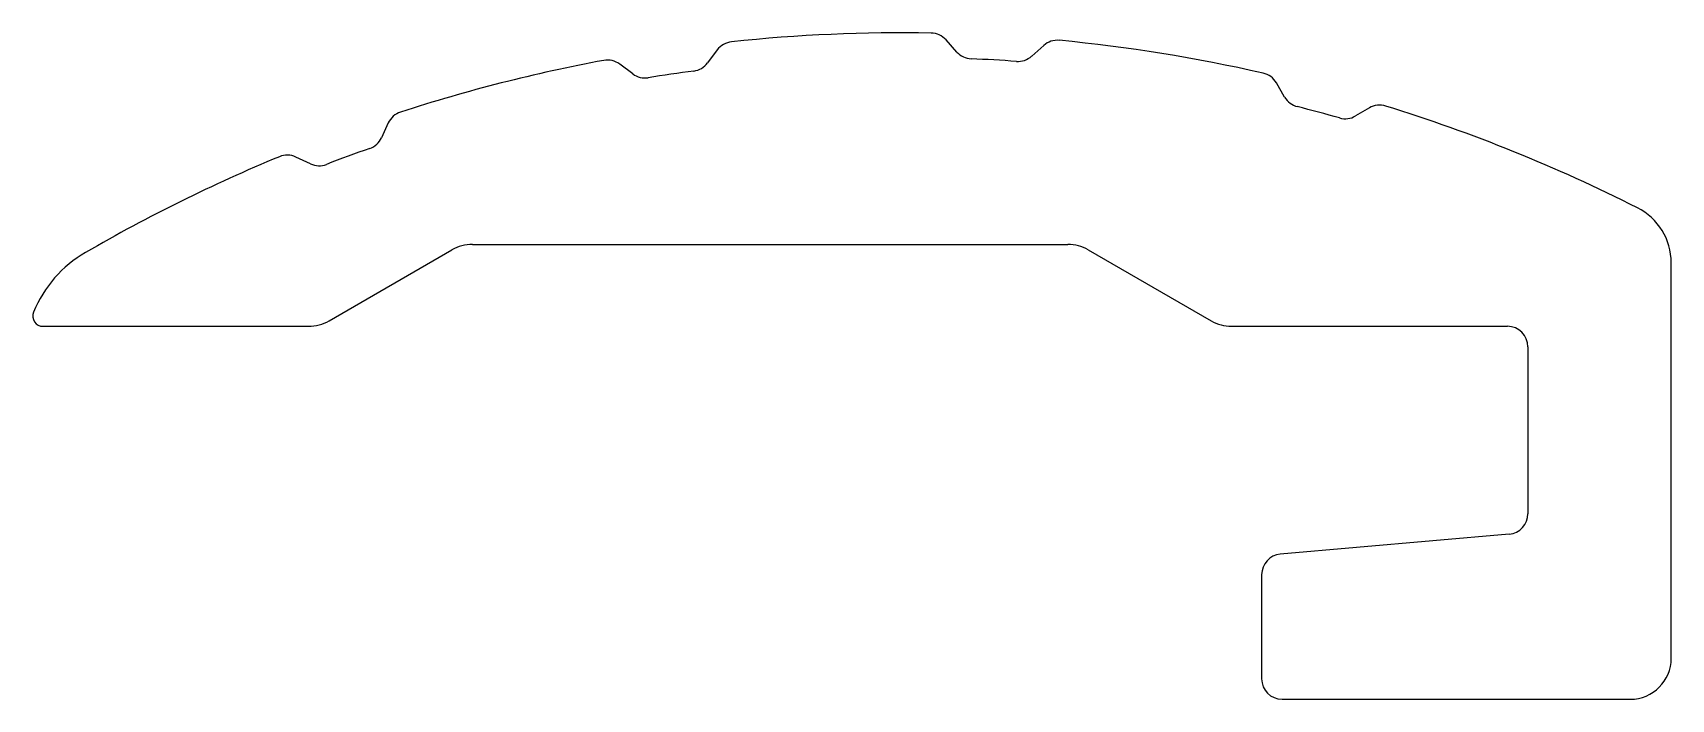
# Model space of a CAD drawing. Extents: x 1316 to 1356, y 402.3 to 418.6.
import ezdxf

# ---------------------------------------------------------------- set-up
doc = ezdxf.new("R2010")
doc.units = 0
doc.layers.get('0').update_dxf_attribs({"linetype": 'CONTINUOUS'})

msp = doc.modelspace()

# ---------------------------------------------------------------- linework, layer by layer
for p, q in [((1332.679, 418.152), (1332.443, 417.835)), ((1338.531, 418.101), (1338.264, 418.399)), ((1340.649, 418.262), (1340.355, 417.999)), ((1330.616, 417.568), (1330.298, 417.805)), ((1346.53, 417.002), (1346.329, 417.349)), ((1348.6, 416.738), (1348.26, 416.541)), ((1324.649, 416.37), (1324.482, 416.01)), ((1322.75, 415.373), (1322.39, 415.539)), ((1323.203, 411.542), (1326.203, 413.274)), ((1326.703, 413.408), (1341.236, 413.408)), ((1341.736, 413.274), (1344.736, 411.542)), ((1355.969, 403.308), (1355.969, 412.96)), ((1316.219, 411.408), (1322.703, 411.408)), ((1345.236, 411.408), (1351.969, 411.408)), ((1352.469, 410.908), (1352.469, 406.835)), ((1352.012, 406.337), (1346.425, 405.848)), ((1345.969, 405.35), (1345.969, 402.808)), ((1346.469, 402.308), (1354.969, 402.308))]:
    msp.add_line(p, q)
for centre, radius, start, end in [((1337.206, 378.771), 39.8, 89.0006, 96.0272), ((1337.892, 418.065), 0.5, 41.8447, 89.0006), ((1333.08, 417.854), 0.5, 96.0272, 143.3317), ((1338.903, 418.435), 0.5, 221.8447, 267.5505), ((1340.982, 417.889), 0.5, 84.4867, 131.8486), ((1337.206, 378.771), 39.8, 77.2253, 84.4867), ((1337.206, 378.771), 39.8, 100.5677, 107.9384), ((1329.999, 417.404), 0.5, 53.329, 100.5677), ((1337.206, 378.771), 39.2, 97.4753, 99.1187), ((1332.042, 418.134), 0.5, 277.4753, 323.3317), ((1337.206, 378.771), 39.2, 85.934, 87.5505), ((1340.021, 418.371), 0.5, 265.934, 311.8486), ((1330.915, 417.969), 0.5, 233.329, 279.1187), ((1345.896, 417.098), 0.5, 30.1547, 77.2253), ((1346.963, 417.253), 0.5, 210.1547, 255.774), ((1348.851, 416.306), 0.5, 72.764, 120.1661), ((1325.102, 416.16), 0.5, 107.9384, 155.1687), ((1337.206, 378.771), 39.2, 74.2107, 75.774), ((1348.009, 416.973), 0.5, 254.2107, 300.1661), ((1337.206, 378.771), 39.8, 63.2108, 72.764), ((1324.028, 416.22), 0.5, 289.3875, 335.1687), ((1337.206, 378.771), 39.2, 109.3875, 111.0307), ((1337.206, 378.771), 39.8, 112.4789, 120.0776), ((1322.18, 415.085), 0.5, 65.184, 112.4789), ((1322.959, 415.826), 0.5, 245.184, 291.0307), ((1354.469, 412.96), 1.5, 0, 63.2108), ((1318.763, 410.616), 3, 120.0776, 157.7215), ((1326.703, 412.408), 1, 90, 120), ((1341.236, 412.408), 1, 60, 90), ((1316.219, 411.658), 0.25, 157.7215, 270), ((1322.703, 412.408), 1, 270, 300), ((1345.236, 412.408), 1, 240, 270), ((1351.969, 410.908), 0.5, 0, 90), ((1351.969, 406.835), 0.5, 275.0032, 360), ((1346.469, 405.35), 0.5, 95.0032, 180), ((1354.969, 403.308), 1, 270, 0), ((1346.469, 402.808), 0.5, 180, 270)]:
    msp.add_arc(centre, radius, start, end)

doc.saveas('drawing.dxf')
